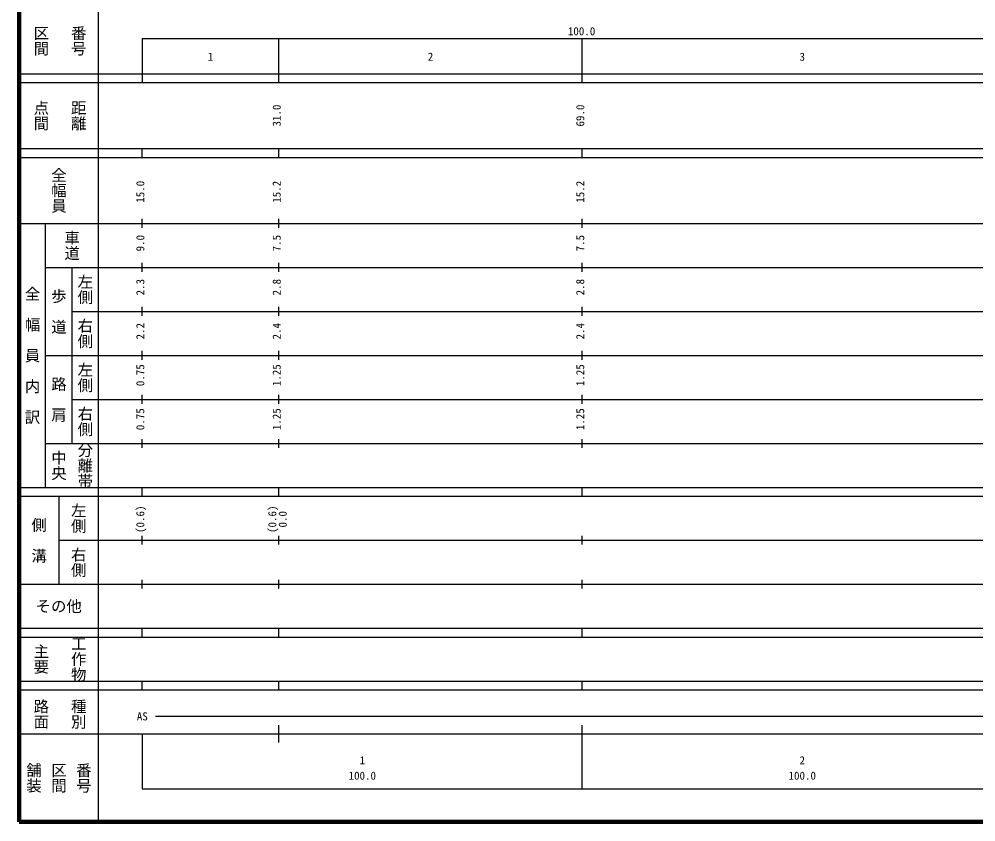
# Model space of a CAD drawing. Units: millimetres on the paper, enlarged 1000 times. Extents: x 40000 to 680000, y 20000 to 380000.
# Drawn here: x 40000 to 257462, y 20000 to 202409 of the extents above; entities that cross this region are included whole.
import ezdxf
from ezdxf.enums import TextEntityAlignment as Align

# ---------------------------------------------------------------- set-up
doc = ezdxf.new("R2010")
doc.units = ezdxf.units.MM
doc.header["$LTSCALE"] = 1000
doc.layers.add('M-TTL', color=2, linetype='Continuous', lineweight=140)
doc.layers.add('M-TTL-BAND', color=7, linetype='Continuous', lineweight=25)
doc.styles.add('@ＭＳ ゴシック', font='')
doc.styles.add('ＭＳ ゴシック', font='')
doc.styles.get('@ＭＳ ゴシック').set_extended_font_data('@MS Gothic')
doc.styles.get('ＭＳ ゴシック').set_extended_font_data('MS Gothic')

msp = doc.modelspace()

# ---------------------------------------------------------------- linework, layer by layer
at = {"layer": 'M-TTL'}
for p, q in [((40000, 380000), (40000, 20000)), ((40000, 20000), (680000, 20000))]:
    msp.add_line(p, q, dxfattribs=at)
at = {"layer": 'M-TTL-BAND'}
for p, q in [((58000, 370000), (58000, 20000)), ((68000, 198000), (579000, 198000)), ((68000, 198000), (68000, 188000)), ((99000, 188000), (99000, 198000)), ((168000, 188000), (168000, 198000)), ((40000, 190000), (579000, 190000)), ((40000, 188000), (579000, 188000)), ((40000, 173000), (579000, 173000)), ((68000, 171000), (68000, 173000)), ((99000, 171000), (99000, 173000)), ((168000, 171000), (168000, 173000)), ((40000, 171000), (579000, 171000)), ((68000, 155000), (68000, 157000)), ((99000, 155000), (99000, 157000)), ((168000, 155000), (168000, 157000)), ((40000, 156000), (579000, 156000)), ((46000, 96000), (46000, 156000)), ((46000, 146000), (579000, 146000)), ((52000, 146000), (52000, 106000)), ((68000, 145000), (68000, 147000)), ((99000, 145000), (99000, 147000)), ((168000, 145000), (168000, 147000)), ((52000, 136000), (579000, 136000)), ((68000, 135000), (68000, 137000)), ((99000, 135000), (99000, 137000)), ((168000, 135000), (168000, 137000)), ((68000, 125000), (68000, 127000)), ((99000, 125000), (99000, 127000)), ((168000, 125000), (168000, 127000)), ((46000, 126000), (579000, 126000)), ((52000, 116000), (579000, 116000)), ((68000, 115000), (68000, 117000)), ((99000, 115000), (99000, 117000)), ((168000, 115000), (168000, 117000)), ((68000, 105000), (68000, 107000)), ((99000, 105000), (99000, 107000)), ((168000, 105000), (168000, 107000)), ((46000, 106000), (579000, 106000)), ((40000, 96000), (579000, 96000)), ((68000, 94000), (68000, 96000)), ((99000, 94000), (99000, 96000)), ((168000, 94000), (168000, 96000)), ((40000, 94000), (579000, 94000)), ((49000, 94000), (49000, 74000)), ((68000, 83000), (68000, 85000)), ((99000, 83000), (99000, 85000)), ((168000, 83000), (168000, 85000)), ((49000, 84000), (579000, 84000)), ((40000, 74000), (579000, 74000)), ((68000, 73000), (68000, 75000)), ((99000, 73000), (99000, 75000)), ((168000, 73000), (168000, 75000)), ((40000, 64000), (579000, 64000)), ((68000, 62000), (68000, 64000)), ((99000, 62000), (99000, 64000)), ((168000, 62000), (168000, 64000)), ((40000, 62000), (579000, 62000)), ((40000, 52000), (579000, 52000)), ((68000, 50000), (68000, 52000)), ((99000, 50000), (99000, 52000)), ((168000, 50000), (168000, 52000)), ((40000, 50000), (579000, 50000)), ((71000, 44000), (565000, 44000)), ((99000, 38000), (99000, 42000)), ((168000, 27500), (168000, 42000)), ((40000, 40000), (579000, 40000)), ((68000, 40000), (68000, 27500)), ((68000, 27500), (579000, 27500))]:
    msp.add_line(p, q, dxfattribs=at)

# ---------------------------------------------------------------- texts
at = {"layer": 'M-TTL-BAND', "style": '@ＭＳ ゴシック'}
for s, p in [('区間', (45000, 197500)), ('番号', (53500, 197500)), ('点間', (45000, 180500)), ('距離', (53500, 180500)), ('全幅員', (49000, 163500)), ('車道', (52000, 151000)), ('左側', (55000, 141000)), ('全\u3000幅\u3000員\u3000内\u3000訳', (43000, 126000)), ('歩\u3000道', (49000, 136000)), ('右側', (55000, 131000)), ('左側', (55000, 121000)), ('路\u3000肩', (49000, 116000)), ('右側', (55000, 111000)), ('分離帯', (55000, 101000)), ('中央', (49000, 101000)), ('左側', (53500, 89000)), ('側\u3000溝', (44500, 84000)), ('右側', (53500, 79000)), ('工作物', (53500, 57000)), ('主要', (45000, 57000)), ('路面', (45000, 44500)), ('種別', (53500, 44500)), ('舗装', (43333, 30000)), ('区間', (49000, 30000)), ('番号', (54667, 30000))]:
    msp.add_text(s, height=2566, rotation=270, dxfattribs=at).set_placement(p, align=Align.MIDDLE_CENTER)
at = {"layer": 'M-TTL-BAND', "style": 'ＭＳ ゴシック'}
for s, p in [('100.0', (167844, 198195)), ('1', (83500, 192405)), ('2', (133500, 192405)), ('3', (218000, 192405)), ('AS', (68000, 42500)), ('1', (118000, 32523)), ('2', (218000, 32523)), ('100.0', (118000, 29033)), ('100.0', (218000, 29033))]:
    msp.add_text(s, height=1833, dxfattribs=at).set_placement(p, align=Align.BOTTOM_CENTER)
for s, p in [('31.0', (100000, 180500)), ('69.0', (169000, 180500)), ('15.0', (69000, 163174)), ('15.2', (100000, 163174)), ('15.2', (169000, 163174)), ('9.0', (69000, 151500)), ('7.5', (100000, 151500)), ('7.5', (169000, 151500)), ('2.3', (69000, 141500)), ('2.8', (100000, 141500)), ('2.8', (169000, 141500)), ('2.2', (69000, 131500)), ('2.4', (100000, 131500)), ('2.4', (169000, 131500)), ('0.75', (69000, 121500)), ('1.25', (100000, 121500)), ('1.25', (169000, 121500)), ('0.75', (69000, 111500)), ('1.25', (100000, 111500)), ('1.25', (169000, 111500)), ('(0.6)', (69000, 88764)), ('(0.6)', (99000, 88764)), ('0.0', (101370, 88764))]:
    msp.add_text(s, height=1833, rotation=90, dxfattribs=at).set_placement(p, align=Align.BOTTOM_CENTER)
msp.add_text('その他', height=2566, dxfattribs=at).set_placement((49000, 69000), align=Align.MIDDLE_CENTER)

doc.saveas('drawing.dxf')
